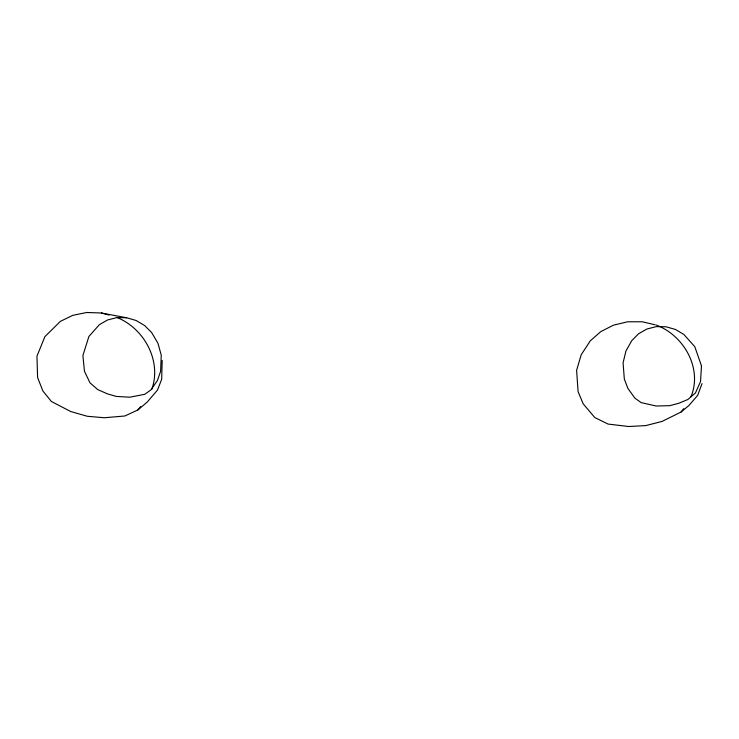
<?xml version="1.0" encoding="UTF-8"?>
<svg xmlns="http://www.w3.org/2000/svg" width="739" height="739" viewBox="0 0 739 739"><rect width="100%" height="100%" fill="white"/><g stroke="black" fill="none" stroke-linecap="round" stroke-linejoin="round"><path stroke-width="1.11" d="M162.201 360.466L161.656 379.375L157.472 390.063L147.357 401.933L137.934 409.923L124.863 415.992L104.301 417.747L87.276 416.269L70.713 411.521L51.425 401.517L42.899 391.005L37.606 377.564L36.95 356.207L44.885 336.633L60.386 321.363L72.764 315.341L86.759 312.486L101.4 312.994L126.628 317.761L136.078 320.477L144.632 325.529L151.689 332.596L157.961 343.293L161.25 355.163L160.603 371.32L157.425 380.52L150.821 389.989L144.705 394.312L129.759 397.212L116.208 396.409L107.414 393.85L97.788 389.629L89.946 382.784L84.449 371.2L82.907 355.542L88.865 336.541L99.312 324.717L107.589 319.959L116.91 317.585L126.628 317.761M690.993 396.704C702.697 368.456 683.871 335.469 656.361 325.095M702.05 383.578L697.644 395.402L688.868 405.554L681.035 412.039L662.116 421.406L645.72 425.599L628.741 426.514L608.095 424.075L594.793 417.553L583.154 403.79L578.083 391.605L576.614 370.304L581.196 354.748L590.322 340.799L600.742 331.645L613.462 325.16L627.623 321.788L642.256 321.77L655.281 324.837M151.735 389.518C162.017 361.038 144.16 328.255 116.697 317.373M681.035 412.039L683.741 408.63M137.934 409.923L140.706 406.579M101.4 312.994L109.095 315.063M701.477 365.888L700.535 381.5L695.482 392.899L687.898 399.494L678.43 403.392L669.728 405.665L656.195 406.016L641.138 402.616L634.847 398.081L627.882 388.381L624.335 379.07L623.069 362.877L625.905 351.108L631.771 340.624L638.561 333.788L646.921 329.012L656.278 326.62L665.996 326.767L675.418 329.446L683.889 334.49L694.789 346.674L701.477 365.888"/></g></svg>
